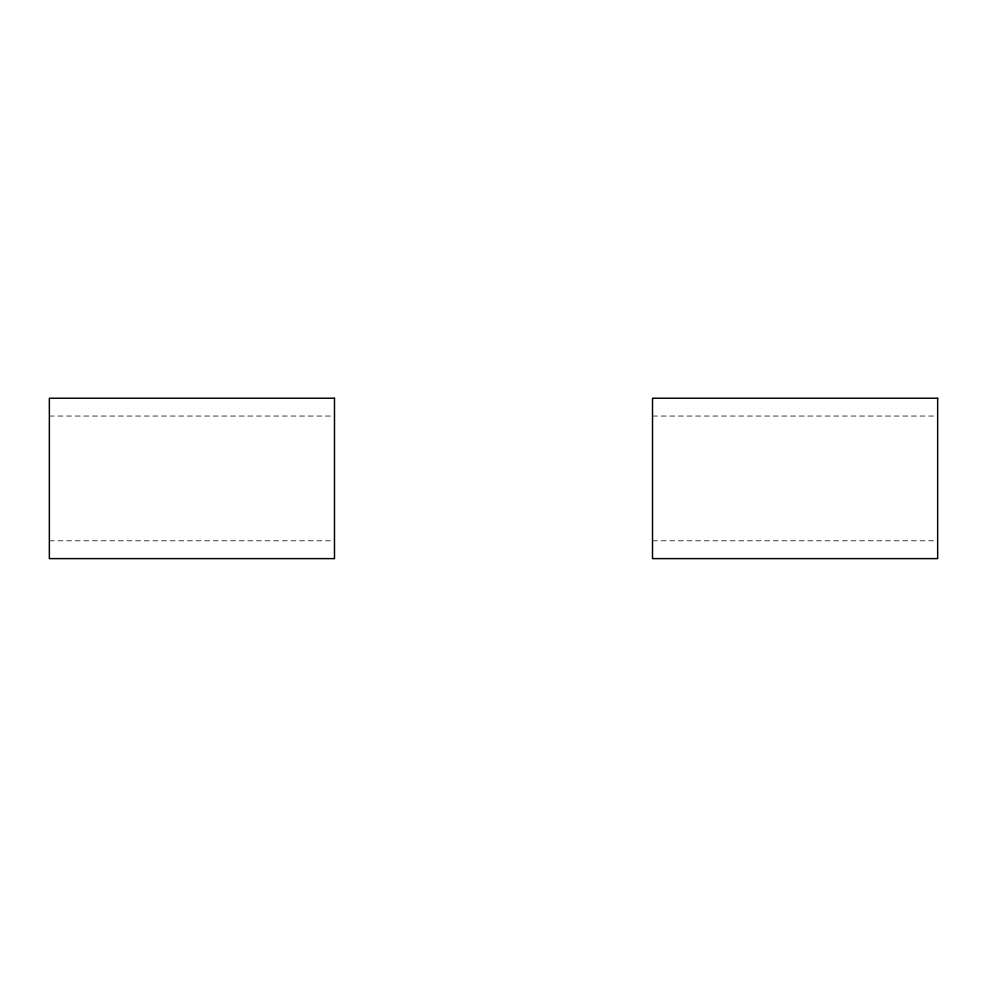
<?xml version="1.0" encoding="UTF-8"?>
<svg xmlns="http://www.w3.org/2000/svg" width="987" height="987" viewBox="0 0 987 987"><rect width="100%" height="100%" fill="white"/><g stroke="black" fill="none" stroke-linecap="round" stroke-linejoin="round"><path stroke-width="0.74" stroke-dasharray="4.93 3.7" d="M49.35 416.045L332.94 416.045M652.518 416.045L936.108 416.045M49.35 540.79L332.94 540.79M652.518 540.79L936.108 540.79"/><path stroke-width="1.48" d="M334.482 398.23L49.35 398.23L49.35 558.617L334.482 558.617L334.482 398.23M937.65 398.23L652.518 398.23L652.518 558.617L937.65 558.617L937.65 398.23"/></g></svg>
